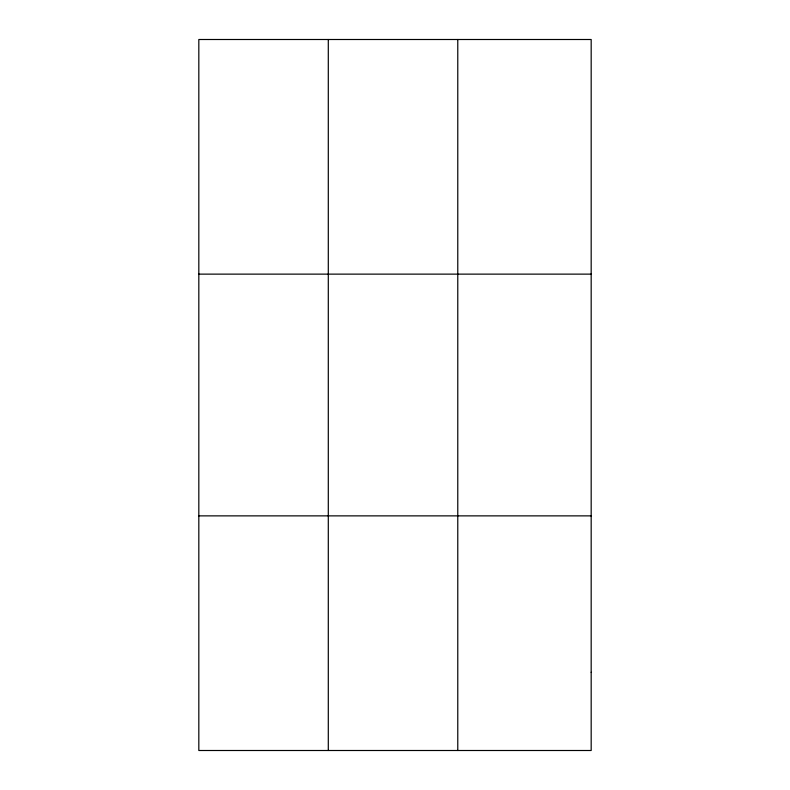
<?xml version="1.0" encoding="UTF-8"?>
<svg xmlns="http://www.w3.org/2000/svg" width="790" height="790" viewBox="0 0 790 790"><rect width="100%" height="100%" fill="white"/><g stroke="black" fill="none" stroke-linecap="round" stroke-linejoin="round"><path stroke-width="1.19" d="M328.294 39.5L328.294 750.5M457.775 39.5L457.775 750.5M198.823 274.13L591.177 274.13M198.823 515.87L591.177 515.87M591.177 672.29L591.177 750.5L198.823 750.5L198.823 39.5L591.177 39.5L591.177 672.29"/></g></svg>
